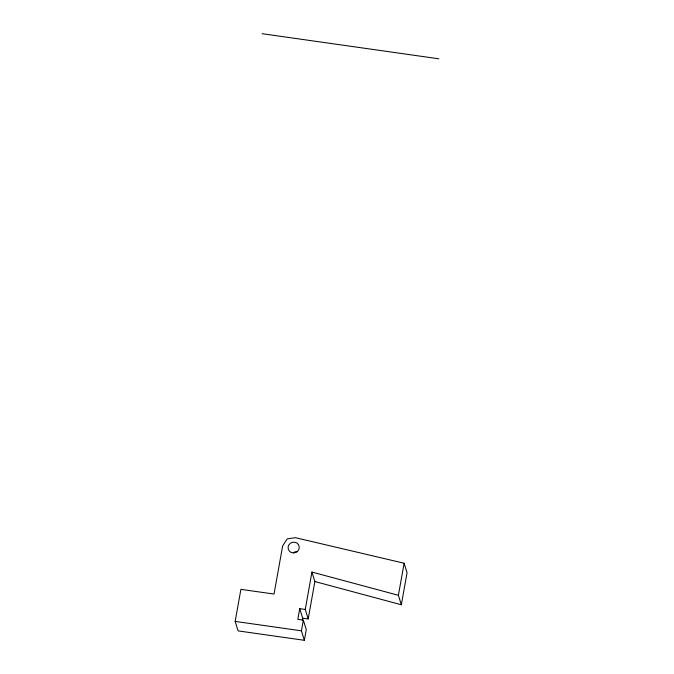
<?xml version="1.0" encoding="UTF-8"?>
<svg xmlns="http://www.w3.org/2000/svg" width="674" height="674" viewBox="0 0 674 674"><rect width="100%" height="100%" fill="white"/><g stroke="black" fill="none" stroke-linecap="round" stroke-linejoin="round"><path stroke-width="1.01" d="M299.728 608.664L302.668 618.151L308.187 618.934L305.255 609.448L299.728 608.664L297.815 619.347L303.342 620.131L306.274 629.617L304.362 640.3L238.091 630.889L235.159 621.403L240.896 589.354L274.032 594.055L282.633 545.982L287.217 538.88L295.439 537.684L404.122 563.237L407.062 572.723L401.325 604.772L314.876 581.536L311.944 572.058L398.393 595.294L401.325 604.772M302.314 620.088L302.668 618.151M304.362 640.3L301.43 630.822L303.342 620.131M305.255 609.448L311.944 572.058M308.187 618.934L314.876 581.536M398.393 595.294L404.122 563.237M262.119 33.7L438.841 58.806M235.159 621.403L301.43 630.822M293.384 552.697A5.628 5.375 -17.2 0 1 297.563 551.686M291.32 552.503A5.628 5.375 -17.2 0 0 299.256 546.926A5.628 5.375 -17.2 0 0 290.443 543.219A5.628 5.375 -17.2 0 0 291.32 552.503"/></g></svg>
